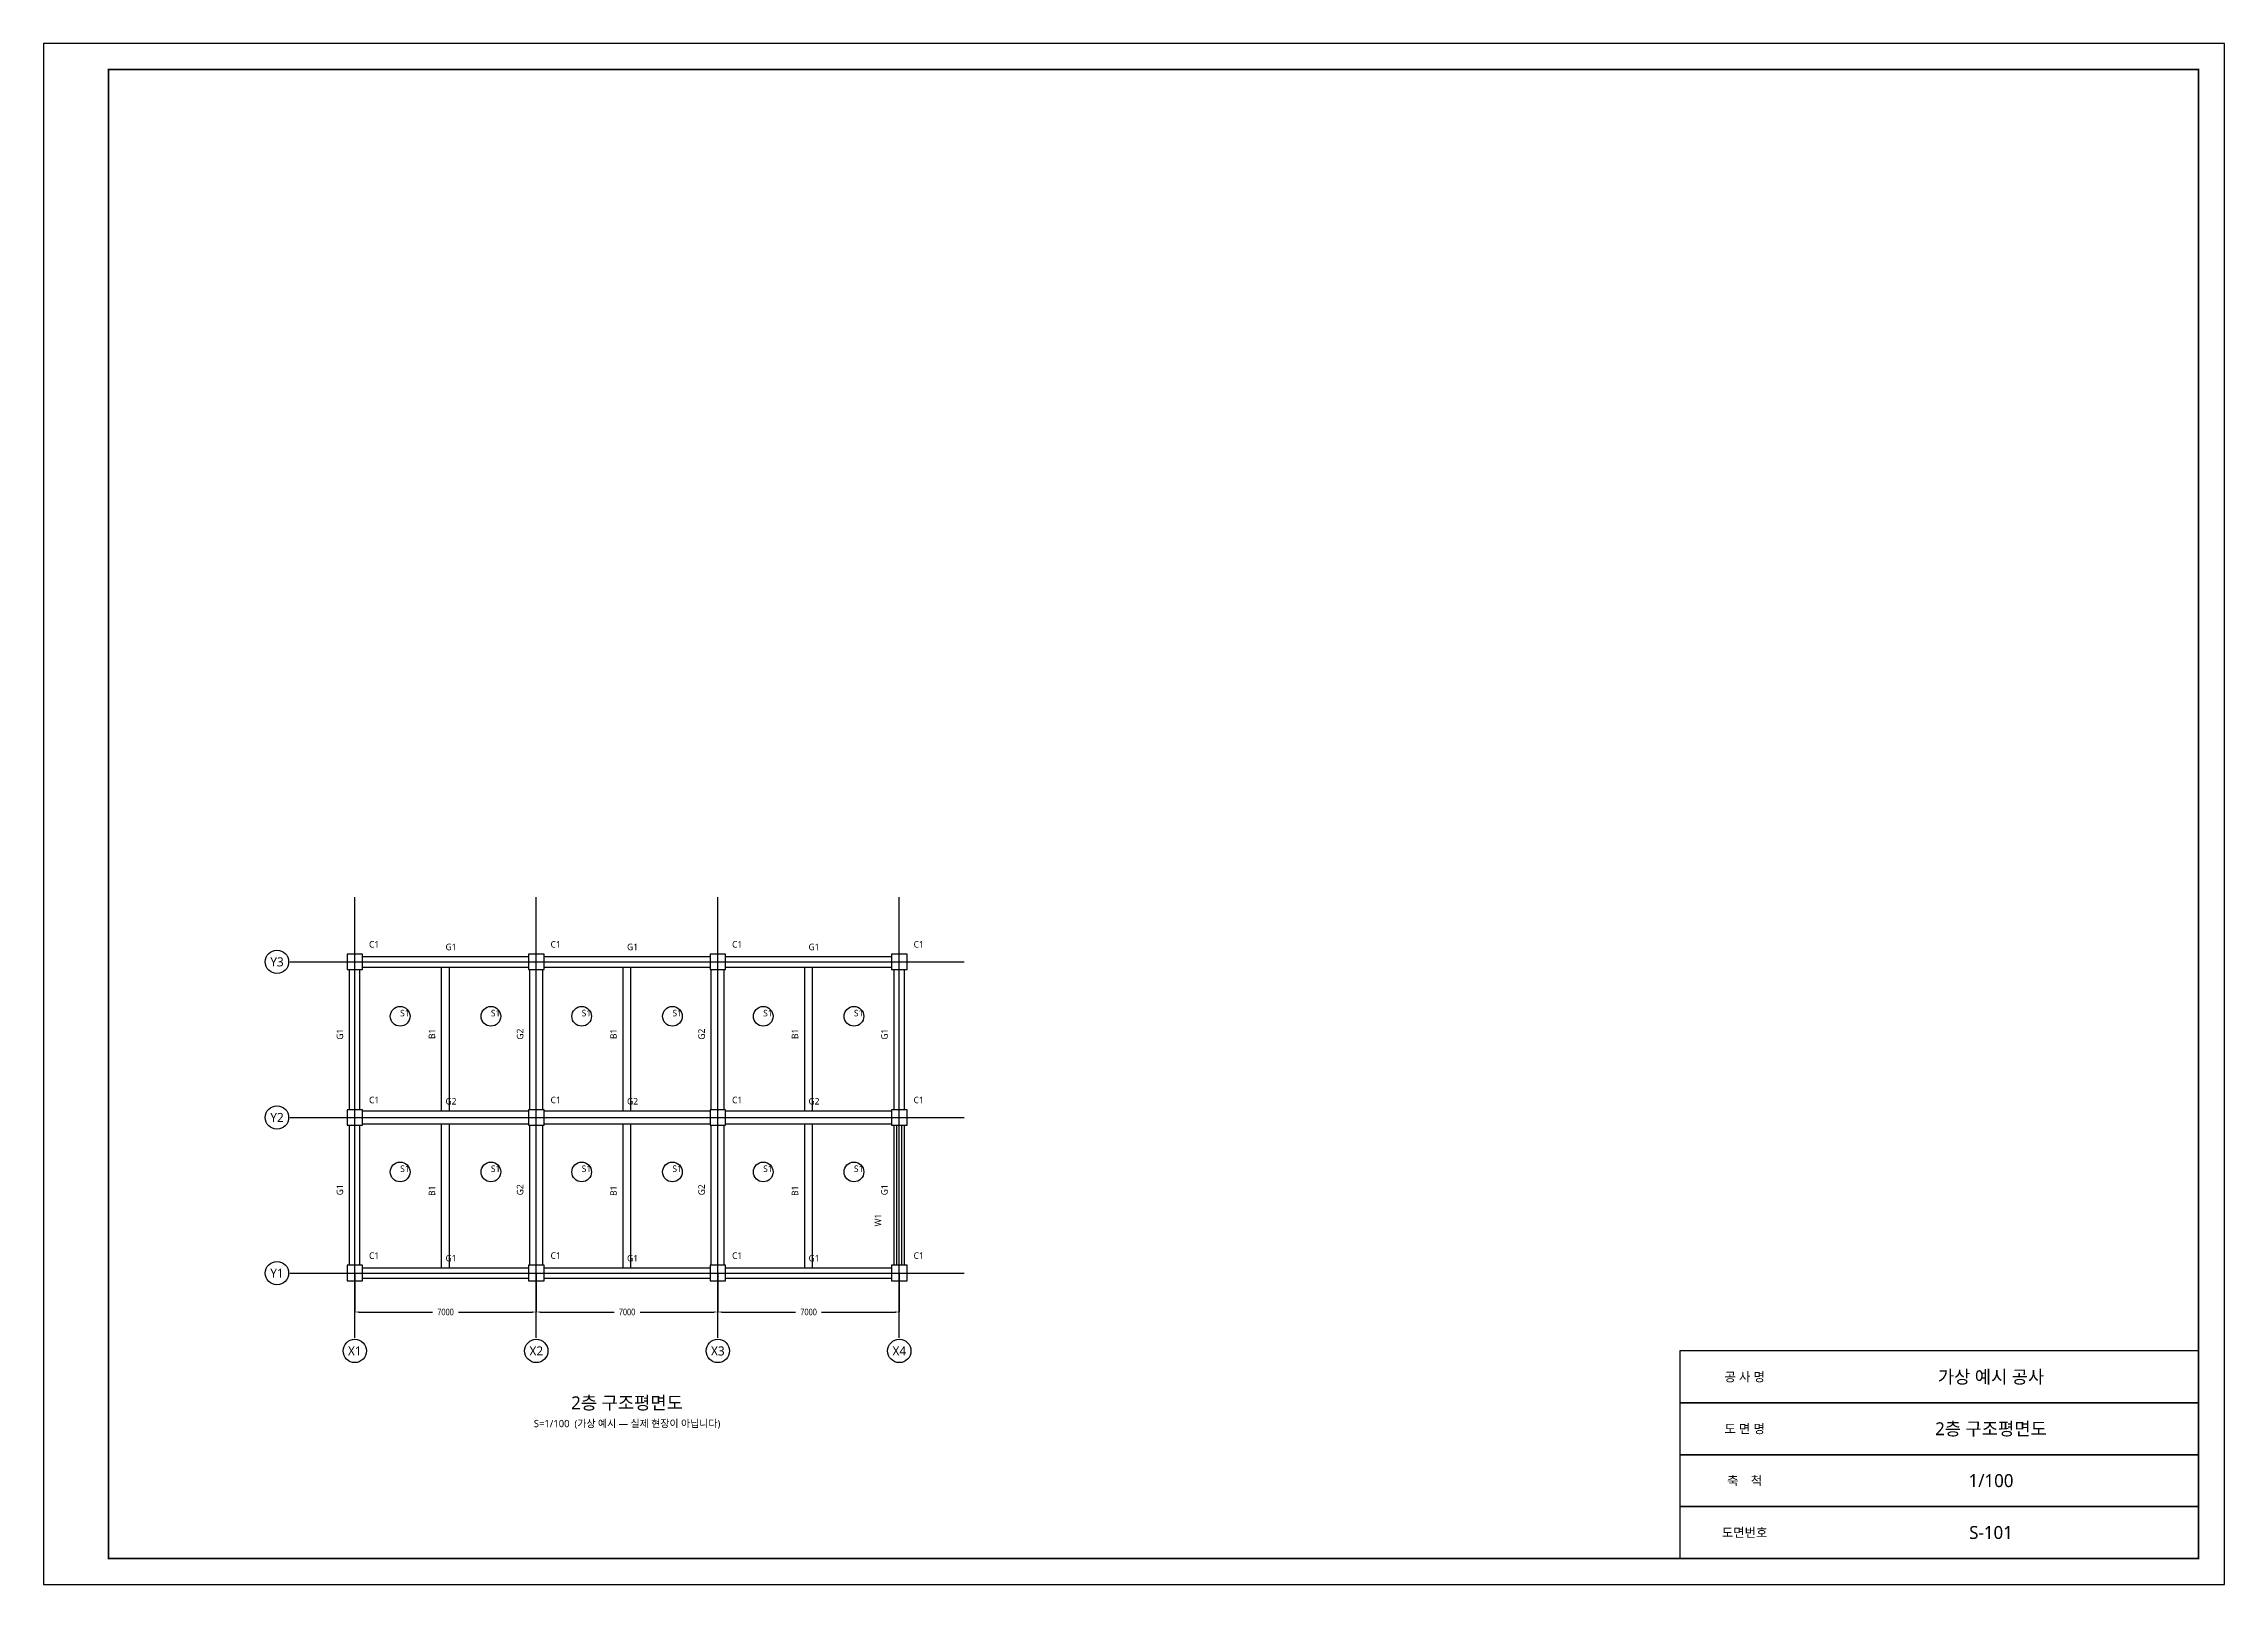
# Model space of a CAD drawing. Header units: millimetres. Extents: x -12000 to 356100, y -12000 to 47400.
# Drawn here: x -12000 to 72100, y -12000 to 47400 of the extents above; entities that cross this region are included whole.
import ezdxf
from ezdxf.enums import TextEntityAlignment as Align

# ---------------------------------------------------------------- set-up
doc = ezdxf.new("R2010")
doc.units = ezdxf.units.MM
for name, color, linetype in [('S-BEAM', 3, 'Continuous'), ('S-BEAM-TXT', 2, 'Continuous'), ('S-COLU', 7, 'Continuous'), ('S-DIMS', 8, 'Continuous'), ('S-GRID', 1, 'Continuous'), ('S-SLAB-TXT', 4, 'Continuous'), ('S-TITLE', 7, 'Continuous'), ('S-WALL', 5, 'Continuous')]:
    doc.layers.add(name, color=color, linetype=linetype)
doc.styles.add('KOR', font='malgun.ttf')
doc.styles.add('OpenSansCondensed-Light', font='OpenSansCondensed-Light.ttf')
doc.dimstyles.get("Standard").update_dxf_attribs({"dimtxt": 2.5, "dimasz": 2.5, "dimexe": 1.25, "dimexo": 0.625, "dimtad": 1, "dimcen": 2.5, "dimazin": 3, "dimtfac": 1, "dimtmove": 0, "dimatfit": 3})

# ---------------------------------------------------------------- blocks, each defined once
blk = doc.blocks.new('TAG')
at = {"style": 'KOR'}
blk.add_attdef('NO', (0, 0), '', height=250, dxfattribs=at)
blk = doc.blocks.new('_CLOSEDFILLED')
at = {"color": 0, "linetype": 'BYBLOCK'}
blk.add_solid([(-1, 0.16), (0, 0), (-1, -0.16)], dxfattribs=at)
blk = doc.blocks.new('*D1')
for p, q in [((0, 0), (0, -1500)), ((7000, 0), (7000, -1500)), ((150, -1500), (3000, -1500)), ((4000, -1500), (6850, -1500))]:
    blk.add_line(p, q)
at = {"layer": 'Defpoints'}
for p in [(0, 0), (7000, 0), (0, -1500)]:
    blk.add_point(p, dxfattribs=at)
at = {"layer": 'S-DIMS', "xscale": 150, "yscale": 150, "rotation": 180}
blk.add_blockref('_CLOSEDFILLED', (0, -1500), dxfattribs=at)
at = {"layer": 'S-DIMS', "xscale": 150, "yscale": 150}
blk.add_blockref('_CLOSEDFILLED', (7000, -1500), dxfattribs=at)
at = {"layer": 'S-DIMS', "insert": (3500, -1500), "char_height": 250, "attachment_point": 5, "style": 'OpenSansCondensed-Light'}
blk.add_mtext('7000', dxfattribs=at)
blk = doc.blocks.new('*D2')
for p, q in [((7000, 0), (7000, -1500)), ((14000, 0), (14000, -1500)), ((7150, -1500), (10000, -1500)), ((11000, -1500), (13850, -1500))]:
    blk.add_line(p, q)
at = {"layer": 'Defpoints'}
for p in [(7000, 0), (14000, 0), (7000, -1500)]:
    blk.add_point(p, dxfattribs=at)
at = {"layer": 'S-DIMS', "xscale": 150, "yscale": 150, "rotation": 180}
blk.add_blockref('_CLOSEDFILLED', (7000, -1500), dxfattribs=at)
at = {"layer": 'S-DIMS', "xscale": 150, "yscale": 150}
blk.add_blockref('_CLOSEDFILLED', (14000, -1500), dxfattribs=at)
at = {"layer": 'S-DIMS', "insert": (10500, -1500), "char_height": 250, "attachment_point": 5, "style": 'OpenSansCondensed-Light'}
blk.add_mtext('7000', dxfattribs=at)
blk = doc.blocks.new('*D3')
for p, q in [((14000, 0), (14000, -1500)), ((21000, 0), (21000, -1500)), ((14150, -1500), (17000, -1500)), ((18000, -1500), (20850, -1500))]:
    blk.add_line(p, q)
at = {"layer": 'Defpoints'}
for p in [(14000, 0), (21000, 0), (14000, -1500)]:
    blk.add_point(p, dxfattribs=at)
at = {"layer": 'S-DIMS', "xscale": 150, "yscale": 150, "rotation": 180}
blk.add_blockref('_CLOSEDFILLED', (14000, -1500), dxfattribs=at)
at = {"layer": 'S-DIMS', "xscale": 150, "yscale": 150}
blk.add_blockref('_CLOSEDFILLED', (21000, -1500), dxfattribs=at)
at = {"layer": 'S-DIMS', "insert": (17500, -1500), "char_height": 250, "attachment_point": 5, "style": 'OpenSansCondensed-Light'}
blk.add_mtext('7000', dxfattribs=at)

msp = doc.modelspace()

# ---------------------------------------------------------------- linework, layer by layer
at = {"layer": 'S-BEAM'}
for p, q in [((300, 12200), (6700, 12200)), ((300, 11800), (6700, 11800)), ((3350, 6250), (3350, 11800)), ((3650, 6250), (3650, 11800)), ((7300, 12200), (13700, 12200)), ((7300, 11800), (13700, 11800)), ((10350, 6250), (10350, 11800)), ((10650, 6250), (10650, 11800)), ((14300, 12200), (20700, 12200)), ((14300, 11800), (20700, 11800)), ((17350, 6250), (17350, 11800)), ((17650, 6250), (17650, 11800)), ((-200, 6300), (-200, 11700)), ((200, 6300), (200, 11700)), ((6750, 6300), (6750, 11700)), ((7250, 6300), (7250, 11700)), ((13750, 6300), (13750, 11700)), ((14250, 6300), (14250, 11700)), ((20800, 6300), (20800, 11700)), ((21200, 6300), (21200, 11700)), ((300, 6250), (6700, 6250)), ((7300, 6250), (13700, 6250)), ((14300, 6250), (20700, 6250)), ((-200, 300), (-200, 5700)), ((200, 300), (200, 5700)), ((300, 5750), (6700, 5750)), ((3350, 200), (3350, 5750)), ((3650, 200), (3650, 5750)), ((6750, 300), (6750, 5700)), ((7250, 300), (7250, 5700)), ((7300, 5750), (13700, 5750)), ((10350, 200), (10350, 5750)), ((10650, 200), (10650, 5750)), ((13750, 300), (13750, 5700)), ((14250, 300), (14250, 5700)), ((14300, 5750), (20700, 5750)), ((17350, 200), (17350, 5750)), ((17650, 200), (17650, 5750)), ((20800, 300), (20800, 5700)), ((21200, 300), (21200, 5700)), ((300, 200), (6700, 200)), ((7300, 200), (13700, 200)), ((14300, 200), (20700, 200)), ((300, -200), (6700, -200)), ((7300, -200), (13700, -200)), ((14300, -200), (20700, -200))]:
    msp.add_line(p, q, dxfattribs=at)
at = {"layer": 'S-COLU'}
for points in [[(-300, 11700), (300, 11700), (300, 12300), (-300, 12300)], [(6700, 11700), (7300, 11700), (7300, 12300), (6700, 12300)], [(13700, 11700), (14300, 11700), (14300, 12300), (13700, 12300)], [(20700, 11700), (21300, 11700), (21300, 12300), (20700, 12300)], [(-300, 5700), (300, 5700), (300, 6300), (-300, 6300)], [(6700, 5700), (7300, 5700), (7300, 6300), (6700, 6300)], [(13700, 5700), (14300, 5700), (14300, 6300), (13700, 6300)], [(20700, 5700), (21300, 5700), (21300, 6300), (20700, 6300)], [(-300, -300), (300, -300), (300, 300), (-300, 300)], [(6700, -300), (7300, -300), (7300, 300), (6700, 300)], [(13700, -300), (14300, -300), (14300, 300), (13700, 300)], [(20700, -300), (21300, -300), (21300, 300), (20700, 300)]]:
    msp.add_lwpolyline(points, close=True, dxfattribs=at)
at = {"layer": 'S-GRID'}
for p, q in [((0, -2500), (0, 14500)), ((7000, -2500), (7000, 14500)), ((14000, -2500), (14000, 14500)), ((21000, -2500), (21000, 14500)), ((-2500, 12000), (23500, 12000)), ((-2500, 6000), (23500, 6000)), ((-2500, 0), (23500, 0))]:
    msp.add_line(p, q, dxfattribs=at)
for centre in [(-3000, 12000), (-3000, 6000), (-3000, 0), (0, -3000), (7000, -3000), (14000, -3000), (21000, -3000)]:
    msp.add_circle(centre, 450, dxfattribs=at)
at = {"layer": 'S-SLAB-TXT'}
for centre in [(1750, 9900), (5250, 9900), (8750, 9900), (12250, 9900), (15750, 9900), (19250, 9900), (1750, 3900), (5250, 3900), (8750, 3900), (12250, 3900), (15750, 3900), (19250, 3900)]:
    msp.add_circle(centre, 380, dxfattribs=at)
at = {"layer": 'S-TITLE'}
for points in [[(-12000, -12000), (72100, -12000), (72100, 47400), (-12000, 47400)], [(51100, -5000), (71100, -5000), (71100, -3000), (51100, -3000)], [(51100, -7000), (71100, -7000), (71100, -5000), (51100, -5000)], [(51100, -9000), (71100, -9000), (71100, -7000), (51100, -7000)], [(51100, -11000), (71100, -11000), (71100, -9000), (51100, -9000)]]:
    msp.add_lwpolyline(points, close=True, dxfattribs=at)
at = {"layer": 'S-TITLE', "const_width": 70}
msp.add_lwpolyline([(-9500, -11000), (71100, -11000), (71100, 46400), (-9500, 46400)], close=True, dxfattribs=at)
at = {"layer": 'S-WALL'}
for p, q in [((20900, 300), (20900, 5700)), ((21100, 300), (21100, 5700))]:
    msp.add_line(p, q, dxfattribs=at)

# ---------------------------------------------------------------- block references
at = {"layer": 'S-BEAM-TXT'}
for p, values in [((3500, 12450), {'NO': 'G1'}), ((10500, 12450), {'NO': 'G1'}), ((17500, 12450), {'NO': 'G1'}), ((3500, 6500), {'NO': 'G2'}), ((10500, 6500), {'NO': 'G2'}), ((17500, 6500), {'NO': 'G2'}), ((3500, 450), {'NO': 'G1'}), ((10500, 450), {'NO': 'G1'}), ((17500, 450), {'NO': 'G1'})]:
    msp.add_blockref('TAG', p, dxfattribs=at).add_auto_attribs(values)
at = {"layer": 'S-BEAM-TXT', "rotation": 90}
for p, values in [((-450, 9000), {'NO': 'G1'}), ((3100, 9025), {'NO': 'B1'}), ((6500, 9000), {'NO': 'G2'}), ((10100, 9025), {'NO': 'B1'}), ((13500, 9000), {'NO': 'G2'}), ((17100, 9025), {'NO': 'B1'}), ((20550, 9000), {'NO': 'G1'}), ((6500, 3000), {'NO': 'G2'}), ((13500, 3000), {'NO': 'G2'}), ((-450, 3000), {'NO': 'G1'}), ((3100, 2975), {'NO': 'B1'}), ((10100, 2975), {'NO': 'B1'}), ((17100, 2975), {'NO': 'B1'}), ((20550, 3000), {'NO': 'G1'})]:
    msp.add_blockref('TAG', p, dxfattribs=at).add_auto_attribs(values)
at = {"layer": 'S-COLU'}
for p in [(550, 12550), (7550, 12550), (14550, 12550), (21550, 12550), (550, 6550), (7550, 6550), (14550, 6550), (21550, 6550), (550, 550), (7550, 550), (14550, 550), (21550, 550)]:
    msp.add_blockref('TAG', p, dxfattribs=at).add_auto_attribs({'NO': 'C1'})
at = {"layer": 'S-SLAB-TXT'}
for p in [(1750, 9900), (5250, 9900), (8750, 9900), (12250, 9900), (15750, 9900), (19250, 9900), (1750, 3900), (5250, 3900), (8750, 3900), (12250, 3900), (15750, 3900), (19250, 3900)]:
    msp.add_blockref('TAG', p, dxfattribs=at).add_auto_attribs({'NO': 'S1'})
at = {"layer": 'S-WALL', "rotation": 90}
msp.add_blockref('TAG', (20300, 1800), dxfattribs=at).add_auto_attribs({'NO': 'W1'})

# ---------------------------------------------------------------- texts
at = {"layer": 'S-GRID', "style": 'KOR'}
for s, p in [('Y3', (-3000, 12000)), ('Y2', (-3000, 6000)), ('Y1', (-3000, 0)), ('X1', (0, -3000)), ('X2', (7000, -3000)), ('X3', (14000, -3000)), ('X4', (21000, -3000))]:
    msp.add_text(s, height=350, dxfattribs=at).set_placement(p, align=Align.MIDDLE_CENTER)
at = {"layer": 'S-TITLE', "style": 'KOR'}
for s, height, p in [('공 사 명', 350, (53600, -4000)), ('가상 예시 공사', 500, (63100, -4000)), ('2층 구조평면도', 500, (10500, -5000)), ('S=1/100  (가상 예시 — 실제 현장이 아닙니다)', 280, (10500, -5800)), ('도 면 명', 350, (53600, -6000)), ('2층 구조평면도', 500, (63100, -6000)), ('축    척', 350, (53600, -8000)), ('1/100', 500, (63100, -8000)), ('도면번호', 350, (53600, -10000)), ('S-101', 500, (63100, -10000))]:
    msp.add_text(s, height=height, dxfattribs=at).set_placement(p, align=Align.MIDDLE_CENTER)

# ---------------------------------------------------------------- dimensions: what is measured, and where the dimension line sits
at = {"layer": 'S-DIMS'}
for base, p1, p2, picture, middle in [((0, -1500), (0, 0), (7000, 0), '*D1', (3500, -1500)), ((7000, -1500), (7000, 0), (14000, 0), '*D2', (10500, -1500)), ((14000, -1500), (14000, 0), (21000, 0), '*D3', (17500, -1500))]:
    dim = msp.add_linear_dim(base=base, p1=p1, p2=p2, dimstyle='Standard', override={"dimtxt": 250, "dimasz": 150, "dimdec": 0}, dxfattribs=at)
    dim.commit()
    dim.dimension.update_dxf_attribs({"geometry": picture, "text_midpoint": middle})

doc.saveas('drawing.dxf')
